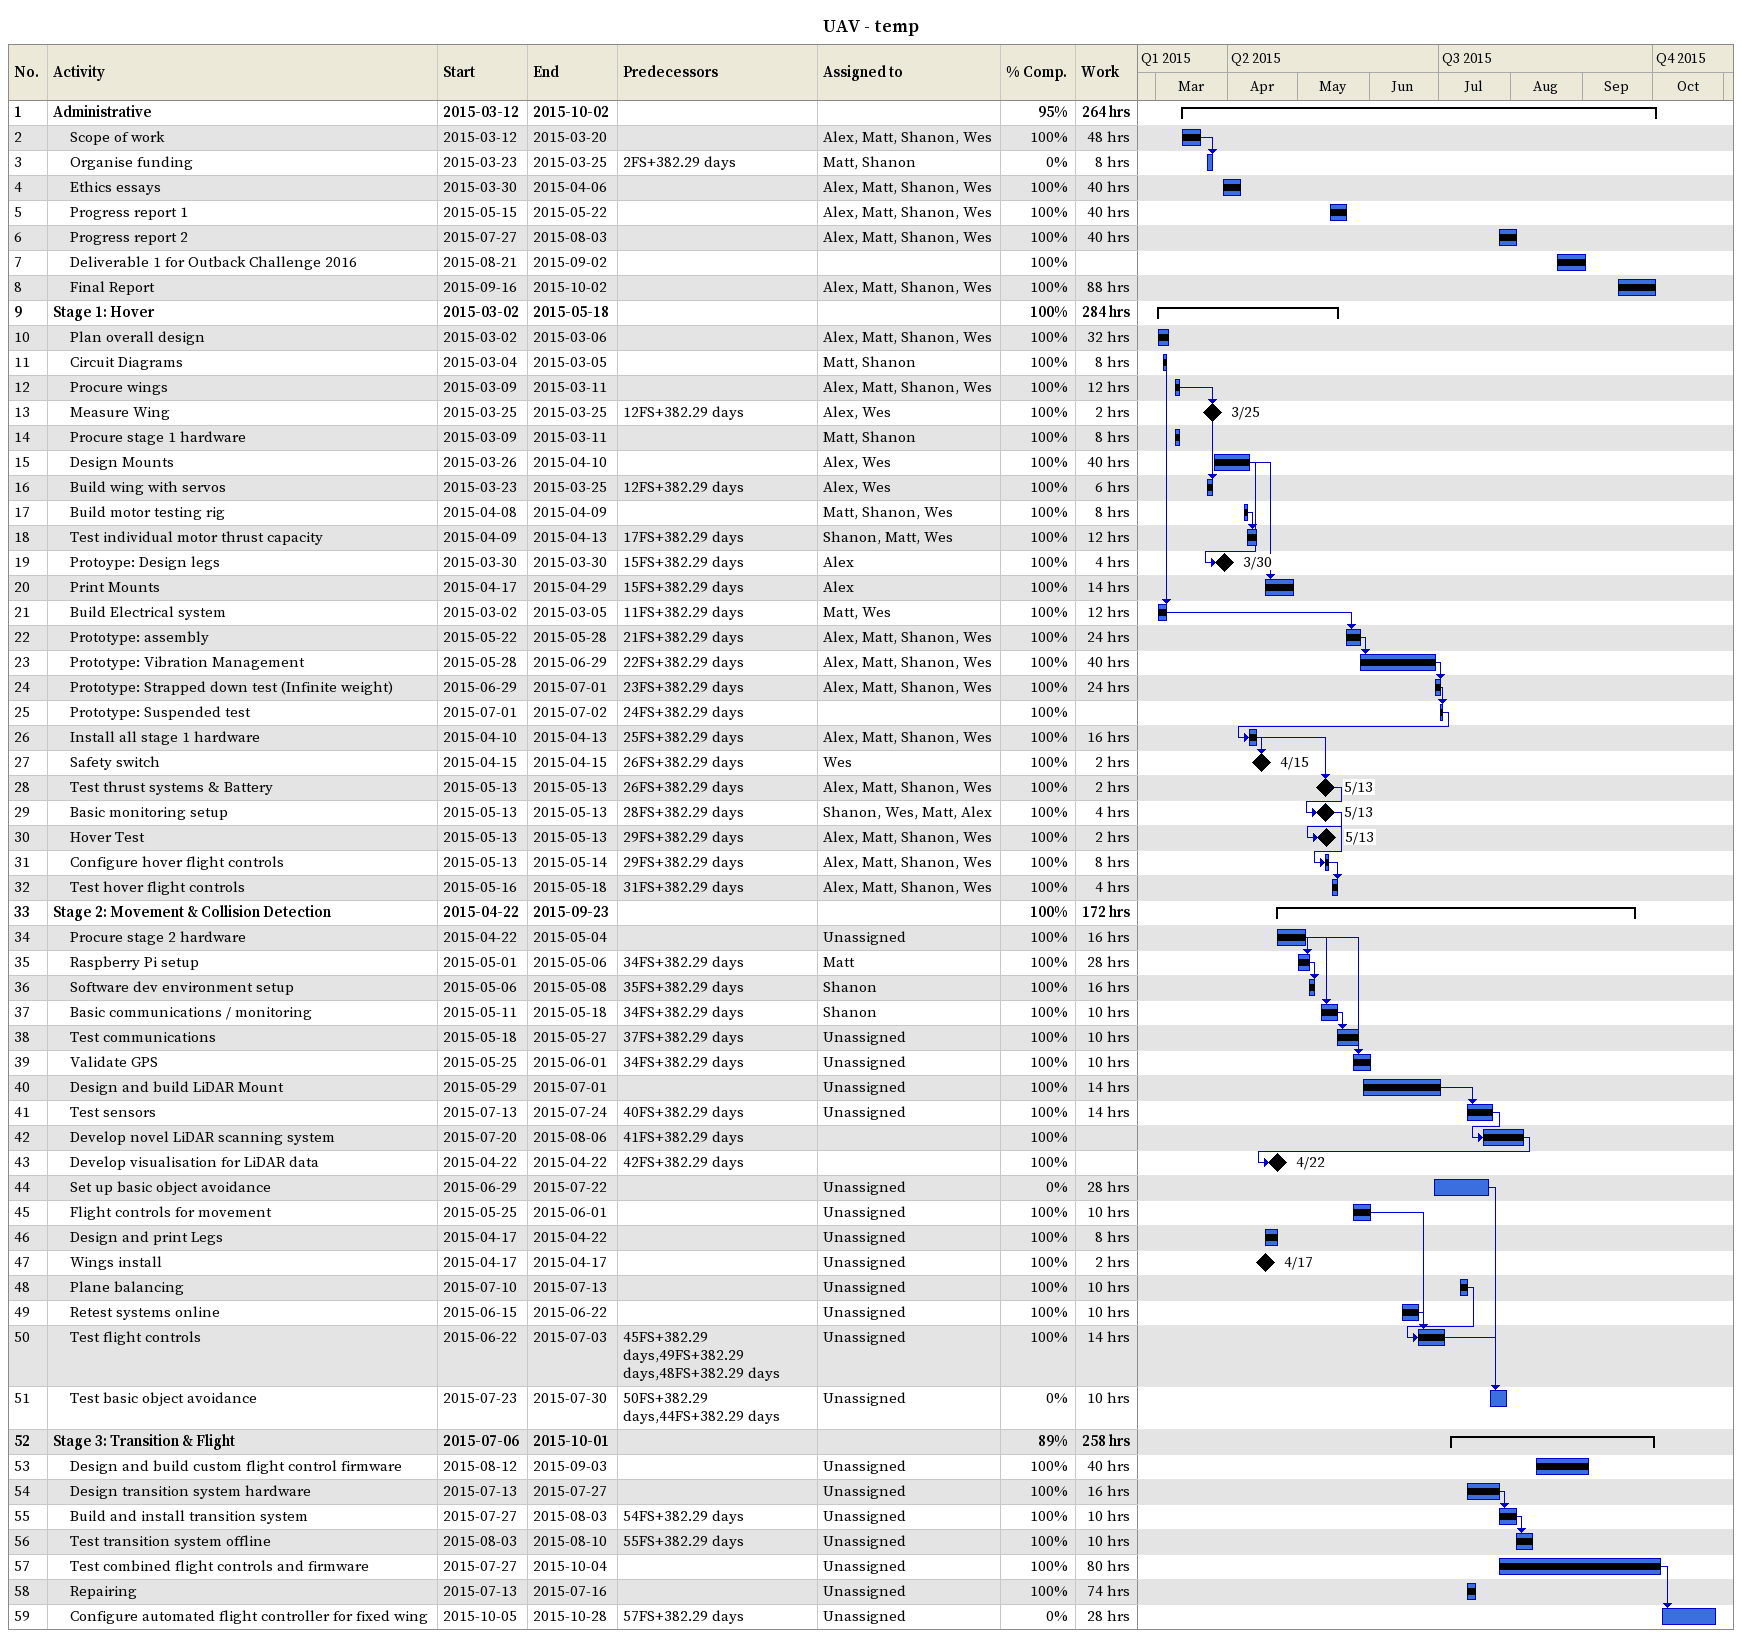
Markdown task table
UAV - temp

| ID | Level | Task | Start | Finish | Predecessors | Resources | % complete | Work (h) |
|---|---|---|---|---|---|---|---|---|
| 1 | 1 | **Administrative** | 2015-03-12 | 2015-10-02 |  |  | 95 | 264 |
| 2 | 2 | Scope of work | 2015-03-12 | 2015-03-20 |  | Alex, Matt, Shanon, Wes | 100 | 48 |
| 3 | 2 | Organise funding | 2015-03-23 | 2015-03-25 | 2FS+382.29d | Matt, Shanon | 0 | 8 |
| 4 | 2 | Ethics essays | 2015-03-30 | 2015-04-06 |  | Alex, Matt, Shanon, Wes | 100 | 40 |
| 5 | 2 | Progress report 1 | 2015-05-15 | 2015-05-22 |  | Alex, Matt, Shanon, Wes | 100 | 40 |
| 6 | 2 | Progress report 2 | 2015-07-27 | 2015-08-03 |  | Alex, Matt, Shanon, Wes | 100 | 40 |
| 7 | 2 | Deliverable 1 for Outback Challenge 2016 | 2015-08-21 | 2015-09-02 |  |  | 100 |  |
| 8 | 2 | Final Report | 2015-09-16 | 2015-10-02 |  | Alex, Matt, Shanon, Wes | 100 | 88 |
| 9 | 1 | **Stage 1: Hover** | 2015-03-02 | 2015-05-18 |  |  | 100 | 284 |
| 10 | 2 | Plan overall design | 2015-03-02 | 2015-03-06 |  | Alex, Matt, Shanon, Wes | 100 | 32 |
| 11 | 2 | Circuit Diagrams | 2015-03-04 | 2015-03-05 |  | Matt, Shanon | 100 | 8 |
| 12 | 2 | Procure wings | 2015-03-09 | 2015-03-11 |  | Alex, Matt, Shanon, Wes | 100 | 12 |
| 13 | 2 | Measure Wing (milestone) | 2015-03-25 | 2015-03-25 | 12FS+382.29d | Alex, Wes | 100 | 2 |
| 14 | 2 | Procure stage 1 hardware | 2015-03-09 | 2015-03-11 |  | Matt, Shanon | 100 | 8 |
| 15 | 2 | Design Mounts | 2015-03-26 | 2015-04-10 |  | Alex, Wes | 100 | 40 |
| 16 | 2 | Build wing with servos | 2015-03-23 | 2015-03-25 | 12FS+382.29d | Alex, Wes | 100 | 6 |
| 17 | 2 | Build motor testing rig | 2015-04-08 | 2015-04-09 |  | Matt, Shanon, Wes | 100 | 8 |
| 18 | 2 | Test individual motor thrust capacity | 2015-04-09 | 2015-04-13 | 17FS+382.29d | Shanon, Matt, Wes | 100 | 12 |
| 19 | 2 | Protoype: Design legs (milestone) | 2015-03-30 | 2015-03-30 | 15FS+382.29d | Alex | 100 | 4 |
| 20 | 2 | Print Mounts | 2015-04-17 | 2015-04-29 | 15FS+382.29d | Alex | 100 | 14 |
| 21 | 2 | Build Electrical system | 2015-03-02 | 2015-03-05 | 11FS+382.29d | Matt, Wes | 100 | 12 |
| 22 | 2 | Prototype: assembly | 2015-05-22 | 2015-05-28 | 21FS+382.29d | Alex, Matt, Shanon, Wes | 100 | 24 |
| 23 | 2 | Prototype: Vibration Management | 2015-05-28 | 2015-06-29 | 22FS+382.29d | Alex, Matt, Shanon, Wes | 100 | 40 |
| 24 | 2 | Prototype: Strapped down test (Infinite weight) | 2015-06-29 | 2015-07-01 | 23FS+382.29d | Alex, Matt, Shanon, Wes | 100 | 24 |
| 25 | 2 | Prototype: Suspended test | 2015-07-01 | 2015-07-02 | 24FS+382.29d |  | 100 |  |
| 26 | 2 | Install all stage 1 hardware | 2015-04-10 | 2015-04-13 | 25FS+382.29d | Alex, Matt, Shanon, Wes | 100 | 16 |
| 27 | 2 | Safety switch (milestone) | 2015-04-15 | 2015-04-15 | 26FS+382.29d | Wes | 100 | 2 |
| 28 | 2 | Test thrust systems & Battery (milestone) | 2015-05-13 | 2015-05-13 | 26FS+382.29d | Alex, Matt, Shanon, Wes | 100 | 2 |
| 29 | 2 | Basic monitoring setup (milestone) | 2015-05-13 | 2015-05-13 | 28FS+382.29d | Shanon, Wes, Matt, Alex | 100 | 4 |
| 30 | 2 | Hover Test (milestone) | 2015-05-13 | 2015-05-13 | 29FS+382.29d | Alex, Matt, Shanon, Wes | 100 | 2 |
| 31 | 2 | Configure hover flight controls | 2015-05-13 | 2015-05-14 | 29FS+382.29d | Alex, Matt, Shanon, Wes | 100 | 8 |
| 32 | 2 | Test hover flight controls | 2015-05-16 | 2015-05-18 | 31FS+382.29d | Alex, Matt, Shanon, Wes | 100 | 4 |
| 33 | 1 | **Stage 2: Movement & Collision Detection** | 2015-04-22 | 2015-09-23 |  |  | 100 | 172 |
| 34 | 2 | Procure stage 2 hardware | 2015-04-22 | 2015-05-04 |  | Unassigned | 100 | 16 |
| 35 | 2 | Raspberry Pi setup | 2015-05-01 | 2015-05-06 | 34FS+382.29d | Matt | 100 | 28 |
| 36 | 2 | Software dev environment setup | 2015-05-06 | 2015-05-08 | 35FS+382.29d | Shanon | 100 | 16 |
| 37 | 2 | Basic communications / monitoring | 2015-05-11 | 2015-05-18 | 34FS+382.29d | Shanon | 100 | 10 |
| 38 | 2 | Test communications | 2015-05-18 | 2015-05-27 | 37FS+382.29d | Unassigned | 100 | 10 |
| 39 | 2 | Validate GPS | 2015-05-25 | 2015-06-01 | 34FS+382.29d | Unassigned | 100 | 10 |
| 40 | 2 | Design and build LiDAR Mount | 2015-05-29 | 2015-07-01 |  | Unassigned | 100 | 14 |
| 41 | 2 | Test sensors | 2015-07-13 | 2015-07-24 | 40FS+382.29d | Unassigned | 100 | 14 |
| 42 | 2 | Develop novel LiDAR scanning system | 2015-07-20 | 2015-08-06 | 41FS+382.29d |  | 100 |  |
| 43 | 2 | Develop visualisation for LiDAR data (milestone) | 2015-04-22 | 2015-04-22 | 42FS+382.29d |  | 100 |  |
| 44 | 2 | Set up basic object avoidance | 2015-06-29 | 2015-07-22 |  | Unassigned | 0 | 28 |
| 45 | 2 | Flight controls for movement | 2015-05-25 | 2015-06-01 |  | Unassigned | 100 | 10 |
| 46 | 2 | Design and print Legs | 2015-04-17 | 2015-04-22 |  | Unassigned | 100 | 8 |
| 47 | 2 | Wings install (milestone) | 2015-04-17 | 2015-04-17 |  | Unassigned | 100 | 2 |
| 48 | 2 | Plane balancing | 2015-07-10 | 2015-07-13 |  | Unassigned | 100 | 10 |
| 49 | 2 | Retest systems online | 2015-06-15 | 2015-06-22 |  | Unassigned | 100 | 10 |
| 50 | 2 | Test flight controls | 2015-06-22 | 2015-07-03 | 45FS+382.29d, 49FS+382.29d, 48FS+382.29d | Unassigned | 100 | 14 |
| 51 | 2 | Test basic object avoidance | 2015-07-23 | 2015-07-30 | 50FS+382.29d, 44FS+382.29d | Unassigned | 0 | 10 |
| 52 | 1 | **Stage 3: Transition & Flight** | 2015-07-06 | 2015-10-01 |  |  | 89 | 258 |
| 53 | 2 | Design and build custom flight control firmware | 2015-08-12 | 2015-09-03 |  | Unassigned | 100 | 40 |
| 54 | 2 | Design transition system hardware | 2015-07-13 | 2015-07-27 |  | Unassigned | 100 | 16 |
| 55 | 2 | Build and install transition system | 2015-07-27 | 2015-08-03 | 54FS+382.29d | Unassigned | 100 | 10 |
| 56 | 2 | Test transition system offline | 2015-08-03 | 2015-08-10 | 55FS+382.29d | Unassigned | 100 | 10 |
| 57 | 2 | Test combined flight controls and firmware | 2015-07-27 | 2015-10-04 |  | Unassigned | 100 | 80 |
| 58 | 2 | Repairing | 2015-07-13 | 2015-07-16 |  | Unassigned | 100 | 74 |
| 59 | 2 | Configure automated flight controller for fixed wing | 2015-10-05 | 2015-10-28 | 57FS+382.29d | Unassigned | 0 | 28 |
